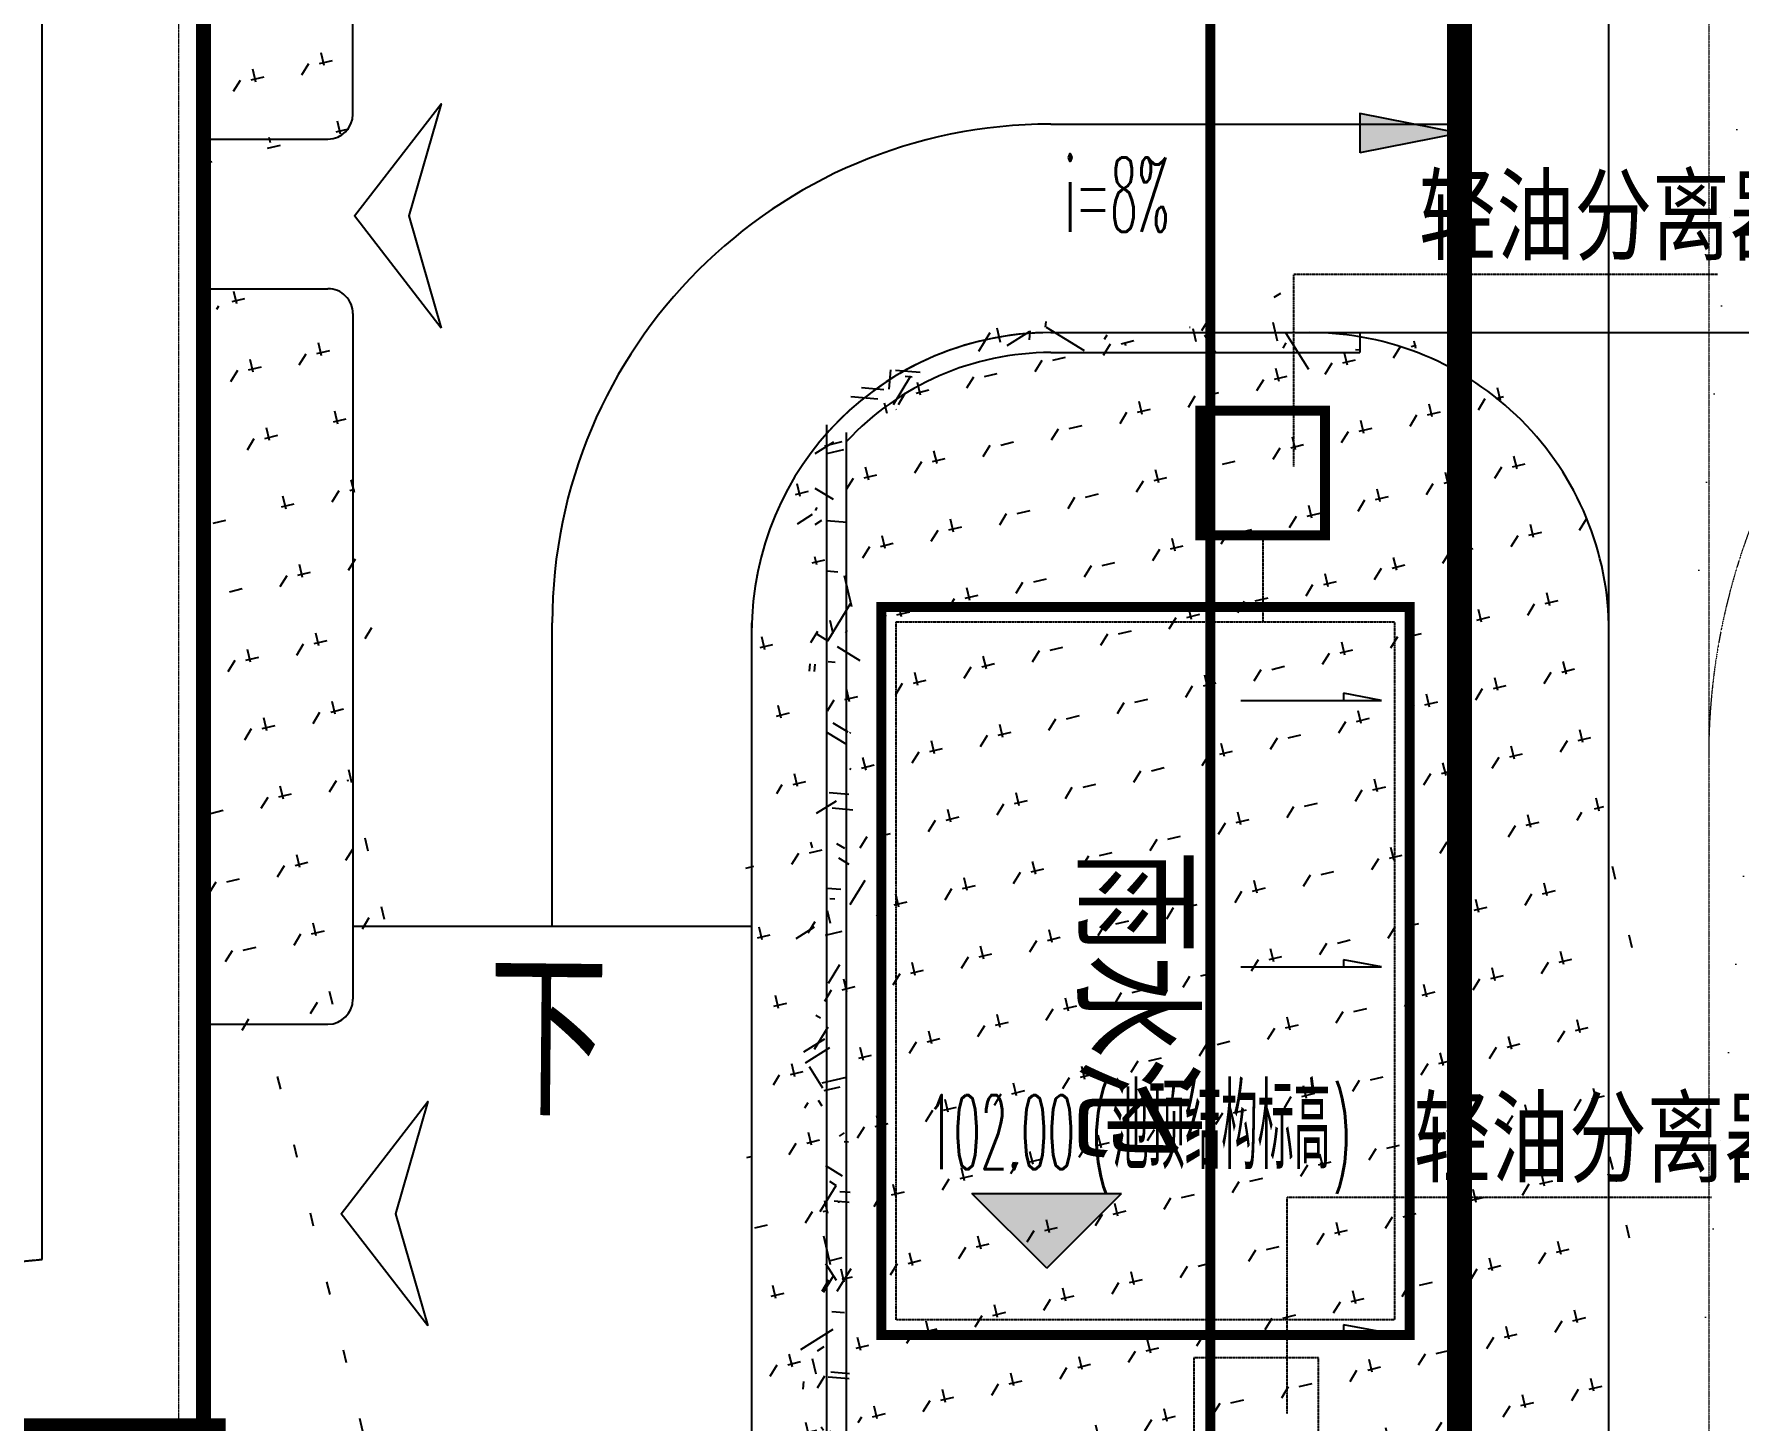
# Model space of a CAD drawing. Header units: metres. Extents: x -330863 to 383137, y -246038 to 314990.
# Drawn here: x 61404 to 95606, y -129653 to -101843 of the extents above; entities that cross this region are included whole.
import ezdxf
from ezdxf.enums import TextEntityAlignment as Align

# ---------------------------------------------------------------- set-up
doc = ezdxf.new("R2010")
doc.units = ezdxf.units.M
for name, pattern in [('CONTINOUS', [0]), ('DASH', [0.35, 0.25, -0.1]), ('DASHED', [1.524, 1.27, -0.254]), ('DOTE', [2.4200000000000004, 2, -0.2, 0.02, -0.2]), ('HIDDEN', [0.375, 0.25, -0.125]), ('X2', [10, 8, -2])]:
    doc.linetypes.add(name, pattern=pattern)
for name, color, linetype in [('-GRASS', 114, 'Continuous'), ('-其他', 7, 'Continuous'), ('-建筑轮廓线', 7, 'Continuous'), ('-总图道路', 7, 'Continuous'), ('-文字', 7, 'Continuous'), ('A-DIM_ELEV', 7, 'Continuous'), ('A-landscape', 41, 'Continuous'), ('A-PUB_TEXT', 7, 'Continuous'), ('DIM_SYMB', 7, 'Continuous'), ('GREEN', 85, 'Continuous'), ('MAP', 251, 'Continuous'), ('S_其它', 7, 'Continuous'), ('S市政接口', 7, 'Continuous'), ('农转用2000坐标', 6, 'Continuous'), ('单元区域外轮廓', 7, 'ByLayer'), ('屋脊线', 7, 'ByLayer'), ('阴影', 8, 'DASHED')]:
    doc.layers.add(name, color=color, linetype=linetype)
for name, color, linetype, lineweight in [('DOTE', 7, 'DOTE', 0), ('SiteLine', 1, 'Continuous', 0), ('X消防车道', 6, 'HIDDEN', 18)]:
    doc.layers.add(name, color=color, linetype=linetype, lineweight=lineweight)
doc.styles.add('_HZTXT', font='simplex.shx', dxfattribs={"width": 0.8, "bigfont": 'hztxt.shx'})
doc.styles.add('_TCH_DIM', font='SIMPLEX.shx', dxfattribs={"width": 0.6, "bigfont": 'GBCBIG.shx'})
pattern_1 = [(58.51223735804372, (-1970228605.701966, -2547630754.377607), (-329.7068443729259, 1372.036813148465), [264.5806599999998, -1731.010149999995]), (13.51223735804375, (-1970228605.701966, -2547630754.377607), (-329.7070690958618, 1372.037748306913), [264.5806599999999, -1146.516149999998]), (103.5122373580437, (-1970228605.701966, -2547630754.377607), (-1372.037748306913, -329.7070690958618), [264.5806599999999, -1146.516149999998])]
pattern_2 = [(328.5121620192327, (-1970228605.701966, -2547630934.377606), (1506.050284478311, 939.1527315207007), [0, -1587.499999999999])]

# ---------------------------------------------------------------- blocks, each defined once
blk = doc.blocks.new('*U0')
at = {"layer": '单元区域外轮廓', "color": 2}
for points in [[(-82799.9985204637, -129651.2471556664, 10100), (65100.00312753022, -129651.2471556664, 10100), (65100.00312753022, -145848.7498986721, 10100), (-82799.9985204637, -145848.7498986721, 10100)], [(-82799.9985204637, -129651.2471556664, 10700), (65100.00312753022, -129651.2471556664, 10700), (65100.00312753022, -145848.7498986721, 10700), (-82799.9985204637, -145848.7498986721, 10700)]]:
    blk.add_polyline3d(points, close=True, dxfattribs=at)
at = {"flags": 1}
for tag in ['ground_elevation', 'unit_id', 'unit_name', 'parapet_height', 'is_enable_parapet']:
    blk.add_attdef(tag, (0, 0), '', height=2.5, dxfattribs=at)
blk = doc.blocks.new('*U5')
at = {"layer": '单元区域外轮廓', "color": 2}
for points in [[(-88499.99999806286, 145848.7498998642, 10100), (88500.00000193714, 145848.7498962879, 10100), (88499.99999828637, -93851.25008583067, 10100), (64899.99999828637, -93851.25008583067, 10100), (64900.60513652861, -129651.2534892559, 10100), (-82500.00165008008, -129651.2389415502, 10100), (-82500.00164881349, -112951.2501013279, 10100), (-88500.00000186266, -112951.2501013279, 10100), (-88499.99999806286, 145848.7498998642, 10100)], [(-88499.99999806286, 145848.7498998642, 10600), (88500.00000193714, 145848.7498962879, 10600), (88499.99999828637, -93851.25008583067, 10600), (64899.99999828637, -93851.25008583067, 10600), (64900.60513652861, -129651.2534892559, 10600), (-82500.00165008008, -129651.2389415502, 10600), (-82500.00164881349, -112951.2501013279, 10600), (-88500.00000186266, -112951.2501013279, 10600), (-88499.99999806286, 145848.7498998642, 10600)]]:
    blk.add_polyline3d(points, close=True, dxfattribs=at)
at = {"flags": 1}
for tag in ['ground_elevation', 'unit_id', 'unit_name', 'parapet_height', 'is_enable_parapet']:
    blk.add_attdef(tag, (0, 0), '', height=2.5, dxfattribs=at)
blk = doc.blocks.new('*U6')
at = {"layer": '屋脊线', "color": 30}
for p, q in [((64900.60513652861, -129651.2534892559, 8900.180561333003), (64899.99999828637, -93851.25008583067, 8900)), ((41004.48789536953, -129651.2511312961, 10100), (64900.60513652861, -129651.2534892559, 8900.180561333003))]:
    blk.add_line(p, q, dxfattribs=at)
at = {"flags": 1}
for tag in ['unit_id', 'unit_name']:
    blk.add_attdef(tag, (0, 0), '', height=2.5, dxfattribs=at)
blk = doc.blocks.new('A$C163D69A9')
at = {"layer": 'S市政接口', "linetype": 'DASH', "ltscale": 0.005}
for p, q in [((230.3606244773837, 99.77867835341021), (223.1092130519682, 95.337124700658)), ((225.1231987383799, 92.04903230024502), (223.1092130518518, 95.337124700658)), ((239.9285232466645, 83.92764610610901), (232.6683900345815, 79.48075028089806)), ((234.9323519764002, 75.7845392776653), (232.6683900345233, 79.48075028089806))]:
    blk.add_line(p, q, dxfattribs=at)
at = {"layer": 'S市政接口', "linetype": 'DASH', "ltscale": 0.005, "const_width": 0.2}
blk.add_lwpolyline([(226.3767322268104, 91.20258273091171), (225.07094328932, 93.33446341473608), (222.939060677425, 92.02866645390169), (224.2448465682683, 89.8967907447368), (226.3767322275089, 91.20258272998034)], dxfattribs=at)
blk.add_lwpolyline([(228.3180407715845, 90.70828605117276), (228.5738660882344, 90.86498132068665), (236.1997025421588, 78.41481592459604), (227.1605413642246, 72.87824973184615), (219.5347049097181, 85.3284151274711)], close=True, dxfattribs=at)
at = {"layer": 'S市政接口', "linetype": 'DASH', "ltscale": 0.005}
blk.add_lwpolyline([(228.4747360414476, 90.45246073463932), (235.7871819561115, 78.51394597161561), (227.2596714109532, 73.29077031789346), (219.9472254957071, 85.22928508045152)], close=True, dxfattribs=at)
for points in [[(225.3107893979176, 90.54968673735857), (226.2172686514095, 89.06974198622629)], [(236.1858854647726, 74.93808970786631), (234.8800965273404, 77.06997039169073), (232.7482139154454, 75.76417343085632), (234.0539998062886, 73.63229772169144), (236.1858854655293, 74.93808970693499)]]:
    blk.add_lwpolyline(points, dxfattribs=at)
at = {"layer": 'S市政接口', "width": 0.8}
for p in [(227.9354003690532, 99.72710438305513), (237.5041268583154, 83.8997000819072)]:
    blk.add_text('轻油分离器', height=1.5, rotation=31.48783799715286, dxfattribs=at).set_placement(p, align=Align.MIDDLE)
blk.add_text('雨水池', height=2, rotation=301.487837993977, dxfattribs=at).set_placement((225.6206797787454, 83.33891512826084, -3.445151650393928))
at = {"layer": 'S市政接口', "linetype": 'DASH', "ltscale": 0.005, "flags": 1}
for tag, p in [('UNIT', (-40.65508795378264, 255.7747606793419)), ('SPEC', (-40.65493125846842, 255.7745048538782)), ('WHAT', (-40.65477456321239, 255.7742490284145))]:
    blk.add_attdef(tag, p, '', height=0.0003, rotation=31.48782742150578, dxfattribs=at)

msp = doc.modelspace()

# ---------------------------------------------------------------- hatches: boundary and pattern name
at = {"layer": '-GRASS'}
h = msp.add_hatch(dxfattribs=at)
h.set_pattern_fill('GRASS', color=256, scale=500, angle=-31.48783798076735)
h.set_pattern_definition([(58.51216201923266, (-1970228605.701966, -2547630934.377606), (-329.7050402672918, 1372.037246682207), [264.5806600000001, -1731.010149999999]), (13.51216201923265, (-1970228605.701966, -2547630934.377606), (-329.7052649889981, 1372.038181840949), [264.58066, -1146.516149999998]), (103.5121620192325, (-1970228605.701966, -2547630934.377606), (-1372.038181840949, -329.7052649889981), [264.5806599999999, -1146.516149999997])])
h.paths.add_polyline_path([(67800.00147962943, -130428.7499024719, 0.4142135624054597), (67300.0014794548, -129928.7499024719), (65100.00147955958, -129928.7499024719), (65100.00147955958, -137528.7189859152), (67300.00147933837, -137528.7189859152, 0.414213562377406), (67800.00147933839, -137028.7189863808)])
h.paths.add_polyline_path([(64800.00147986226, -121878.7499059178), (67300.00148003688, -121878.7499040551, 0.4142215948885977), (67800.00147962943, -121378.7361889332), (67800.00147974584, -107628.5467844642, 0.4142066711961374), (67300.00147962943, -107128.558548931), (64800.0014801533, -107128.5585507937)])
h.paths.add_polyline_path([(71500.00148016494, -99828.74986931682, 0.4142215950678219), (72000.00148016494, -99328.73615652321), (72000.00148045598, -94028.74988393858), (64800.00148032791, -94028.74988393858), (64800.0014801533, -104128.5585512593), (67300.0014801533, -104128.558548931, 0.414221594780961), (67800.00147997867, -103628.5448356718), (67800.00148003688, -99828.74986931682)])
h.paths.add_polyline_path([(77250.00148028135, -99328.76358117908, 0.4142055296727235), (77750.00147981569, -99828.74986931682), (80550.00147997867, -99828.74986931682, 0.414221595197401), (81050.00148003687, -99328.73615652321), (81050.00147986226, -94028.74988393858), (77250.00148004852, -94028.74988393858)])
at = {"layer": '-其他', "linetype": 'CONTINOUS'}
h = msp.add_hatch(color=256, dxfattribs=at)
h.dxf.hatch_style = 1
h.paths.add_polyline_path([(90000.03836502088, -103828.7498958595), (88003.68418754311, -104225.3832088969), (88003.68418754311, -103432.1165837534)])
at = {"layer": 'A-DIM_ELEV', "linetype": 'Continuous'}
msp.add_hatch(color=256, dxfattribs=at).paths.add_polyline_path([(81719.39192462247, -126592.2446458787), (80219.39192462245, -125092.2446463443), (83219.39192456426, -125092.2446463443)])
at = {"layer": 'A-landscape', "linetype": 'Continuous'}
h = msp.add_hatch(dxfattribs=at)
h.set_pattern_fill('毛石砌体', color=256, scale=299.9999999999999, angle=-31.48776264195623, style=0)
h.set_pattern_definition([(328.5122373580438, (-1970227838.225398, -2547631224.462406), (6187.806834028878, 1486.958837609646), [1349.999999999995, -3149.999999999999]), (328.5122373580438, (-1970225300.753297, -2547632250.978522), (6187.806834028878, 1486.958837609646), [1124.999999999998, -3374.999999999996]), (328.5122373580438, (-1970225375.101238, -2547631941.588179), (6187.806834028878, 1486.958837609646), [899.9999999999992, -3599.999999999995]), (328.5122373580438, (-1970225938.71009, -2547630277.115271), (6187.806834028878, 1486.958837609646), [674.9999999999995, -674.9999999999995, 899.9999999999992, -2249.999999999996]), (328.5122373580438, (-1970225821.188889, -2547630085.246129), (6187.806834028878, 1486.958837609646), [899.9999999999992, -224.9999999999999, 1124.999999999998, -2249.999999999996]), (328.5122373580438, (-1970227077.926365, -2547628260.078763), (6187.806834028878, 1486.958837609646), [1124.999999999998, -3374.999999999996]), (328.5122373580438, (-1970223314.891473, -2547630301.11242), (6187.806834028878, 1486.958837609646), [1124.999999999998, -3374.999999999996]), (58.51223735804372, (-1970228135.617166, -2547629986.901039), (-1486.958837609646, 6187.806834028878), [674.9999999999994, -3824.999999999996]), (58.51223735804372, (-1970225797.191742, -2547627461.427512), (-1486.958837609646, 6187.806834028878), [450, -4049.999999999996]), (58.51223735804372, (-1970227838.225398, -2547631224.462406), (-1486.958837609646, 6187.806834028878), [674.9999999999994, -3824.999999999996]), (58.51223735804372, (-1970225339.105517, -2547628005.860254), (-1486.958837609646, 6187.806834028878), [224.9999999999999, -4274.999999999994]), (58.51223735804372, (-1970226087.405974, -2547629658.334587), (-1486.958837609646, 6187.806834028878), [674.9999999999994, -3824.999999999996]), (58.51223735804372, (-1970226526.31609, -2547631236.46098), (-1486.958837609646, 6187.806834028878), [1124.999999999997, -3374.999999999995]), (58.51223735804372, (-1970224497.281007, -2547628785.335394), (-1486.958837609646, 6187.806834028878), [674.9999999999994, -3824.999999999996]), (58.51223735804372, (-1970225053.712323, -2547630555.330929), (-1486.958837609646, 6187.806834028878), [899.9999999999991, -3599.999999999995]), (58.51223735804372, (-1970224861.84318, -2547630672.852128), (-1486.958837609646, 6187.806834028878), [899.9999999999991, -3599.999999999995]), (58.51223735804372, (-1970225535.795697, -2547632634.716805), (-1486.958837609646, 6187.806834028878), [450, -4049.999999999996]), (58.51223735804372, (-1970224607.624672, -2547632411.67298), (-1486.958837609646, 6187.806834028878), [1124.999999999997, -3374.999999999995]), (13.51223735804375, (-1970227986.921282, -2547630605.681722), (2350.423994265529, 3837.382829380015), [1909.187999999995, -4454.772899999999]), (13.51223735804375, (-1970227485.661798, -2547630648.854981), (2350.423994265529, 3837.382829380015), [954.5939999999998, -5409.366899999998]), (13.51223735804375, (-1970224466.106323, -2547629595.98522), (2350.423994265529, 3837.382829380015), [1272.792149999999, -5091.168599999996]), (13.51223735804375, (-1970224348.585123, -2547629404.116078), (2350.423994265529, 3837.382829380015), [954.5939999999998, -5409.366899999998]), (103.5122373580437, (-1970225926.711516, -2547628965.205963), (-3837.382829380015, 2350.423994265529), [318.1994999999999, -6045.761399999998]), (103.5122373580437, (-1970227986.921282, -2547630605.681722), (-3837.382829380015, 2350.423994265529), [636.3944999999999, -5727.566399999997]), (103.5122373580437, (-1970226130.579231, -2547630159.594071), (-3837.382829380015, 2350.423994265529), [636.3944999999999, -5727.566399999997]), (103.5122373580437, (-1970224583.627523, -2547629787.854362), (-3837.382829380015, 2350.423994265529), [636.3944999999999, -5727.566399999997]), (103.5122373580437, (-1970222962.327873, -2547629725.504994), (-3837.382829380015, 2350.423994265529), [954.5939999999998, -5409.366899999998]), (103.5122373580437, (-1970223079.849072, -2547629917.374136), (-3837.382829380015, 2350.423994265529), [636.3944999999999, -5727.566399999997]), (103.5122373580437, (-1970223036.675815, -2547629416.114653), (-3837.382829380015, 2350.423994265529), [636.3944999999999, -5727.566399999997]), (103.5122373580437, (-1970226303.272264, -2547632164.632005), (-3837.382829380015, 2350.423994265529), [954.5939999999998, -5409.366899999998]), (355.0772885580437, (-1970223741.803014, -2547630567.329502), (3837.382818168541, -2350.42398528727), [503.0999999999999, -9559.205699999997]), (355.0772885580437, (-1970225288.754722, -2547630939.069212), (3837.382818168541, -2350.42398528727), [503.0999999999999, -9559.205699999997]), (355.0772885580437, (-1970225926.711516, -2547628965.205963), (3837.382818168541, -2350.42398528727), [1006.199999999997, -9056.105699999998]), (355.0772885580437, (-1970225147.236374, -2547628123.381453), (3837.382818168541, -2350.42398528727), [1006.199999999997, -9056.105699999998]), (355.0772885580437, (-1970225734.842374, -2547629082.727163), (3837.382818168541, -2350.42398528727), [1006.199999999997, -9056.105699999998]), (355.0772885580437, (-1970222962.327873, -2547629725.504994), (3837.382818168541, -2350.42398528727), [1006.199999999997, -9056.105699999998]), (355.0772885580437, (-1970227783.053566, -2547629411.293614), (3837.382818168541, -2350.42398528727), [1509.344999999999, -8552.9607]), (355.0772885580437, (-1970227665.532366, -2547629219.424472), (3837.382818168541, -2350.42398528727), [1509.344999999999, -8552.9607]), (355.0772885580437, (-1970226725.362767, -2547627684.471338), (3837.382818168541, -2350.42398528727), [1509.344999999999, -8552.9607]), (31.94718617804375, (-1970224924.192549, -2547629051.552479), (2351.338415779578, 3837.953054879803), [503.0999999999996, -9559.199999999992]), (31.94718617804375, (-1970223314.891473, -2547630301.11242), (2351.338415779578, 3837.953054879803), [503.0999999999996, -6036.599999999995, 1006.199999999996, -2515.499999999997]), (31.94718617804375, (-1970223933.672156, -2547630449.808303), (2350.423982255934, 3837.382824745177), [1006.199999999996, -9056.105699999995]), (31.94718617804375, (-1970226001.059457, -2547628655.81562), (2350.423982255934, 3837.382824745177), [1006.199999999996, -9056.105699999995]), (31.94718617804375, (-1970226192.928599, -2547628538.29442), (2350.423982255934, 3837.382824745177), [1006.199999999996, -9056.105699999995]), (31.94718617804375, (-1970224614.802207, -2547628977.204537), (2350.423982255934, 3837.382824745177), [1509.344999999998, -8552.960699999992]), (85.07728855804373, (-1970226161.753916, -2547629348.944246), (2350.423985287269, 3837.382818168541), [503.0999999999998, -9559.205699999997]), (85.07728855804373, (-1970223902.497472, -2547631260.458129), (2350.423985287269, 3837.382818168541), [503.0999999999998, -9559.205699999997]), (85.07728855804373, (-1970225375.101238, -2547631941.588179), (2350.423985287269, 3837.382818168541), [1006.199999999997, -9056.105699999996]), (85.07728855804373, (-1970225449.449179, -2547631632.197837), (2350.423985287269, 3837.382818168541), [1006.199999999997, -9056.105699999996]), (85.07728855804373, (-1970223420.414098, -2547629181.072252), (2350.423985287269, 3837.382818168541), [1006.199999999997, -9056.105699999996]), (85.07728855804373, (-1970227665.532366, -2547629219.424472), (2350.423985287269, 3837.382818168541), [1006.199999999997, -9056.105699999996]), (85.07728855804373, (-1970226687.010548, -2547631929.589606), (2350.423985287269, 3837.382818168541), [1509.344999999996, -8552.960699999998]), (121.9471861780437, (-1970223933.672156, -2547630449.808303), (-3837.382824745177, 2350.423982255937), [1006.199999999997, -9056.105699999998]), (121.9471861780437, (-1970223859.324214, -2547630759.198645), (-3837.382824745177, 2350.423982255937), [1006.199999999997, -9056.105699999998]), (121.9471861780437, (-1970227912.57334, -2547630915.072064), (-3837.382824745177, 2350.423982255937), [503.0999999999998, -9559.205699999997]), (121.9471861780437, (-1970225821.188889, -2547630085.246129), (-3837.382824745177, 2350.423982255937), [503.0999999999998, -9559.205699999997]), (121.9471861780437, (-1970224348.585123, -2547629404.116078), (-3837.382824745177, 2350.423982255937), [503.0999999999998, -9559.205699999997])])
h.paths.add_polyline_path([(88000.0014799321, -108048.74989653), (88000.00148004854, -107648.7498961575), (81800.0014800369, -107648.7498961575, 0.2152504370203009), (77300.00148003688, -109680.1229294576), (77300.00147933837, -149448.7499038875), (77700.00147976913, -149848.7499037944), (77700.00148064224, -109834.3036713265, -0.2083023008858543), (81800.00148032792, -108048.74989653)])
at = {"layer": 'GREEN', "linetype": 'Continuous'}
h = msp.add_hatch(dxfattribs=at)
h.set_pattern_fill('GRASS', color=256, scale=500, angle=-31.48776264195623, style=0)
h.set_pattern_definition(pattern_1)
h.paths.add_polyline_path([(89999.93386864895, -108452.5584115833, 0.0892704319469387), (88000.00148004854, -107732.6700858026), (88000.0014799321, -108048.74989653), (81800.00148032792, -108048.74989653, 0.2083023008858543), (77700.00148064224, -109834.3036713265), (77700.00147976913, -149848.7499037944), (86999.96556592172, -149848.7499037944, 0.1316532456393497), (89999.9808490416, -149044.8935025558)])
h.paths.add_polyline_path([(89999.93386864895, -108452.5584115833), (89999.9808490416, -149044.8935025558, 0.2679484043317326), (92999.96556621278, -143848.7499037944), (93000.00147964107, -113648.7570040114, 0.2679529975630834)])
h = msp.add_hatch(dxfattribs=at)
h.set_pattern_fill('GRASS', color=256, scale=500, angle=-31.48776264195623, style=0)
h.set_pattern_definition(pattern_1)
h.paths.add_polyline_path([(67800.00147910556, -145848.7499023974), (67800.00147904735, -144298.749900721, 0.4142135623415382), (67300.00147922197, -143798.7498988584), (65100.00147944316, -143798.7498988584), (65100.00147932674, -145848.7499023974), (43475.00147932675, -145848.7499023974), (43475.00147891929, -149448.7499015592), (77300.00147922197, -149448.7499038875), (77300.00148003688, -109680.1229024492, 0.1826779823105794), (75800.00148003688, -113648.8002346083), (75800.00147922197, -145848.7499023974)])
at = {"layer": 'X消防车道'}
h = msp.add_hatch(dxfattribs=at)
h.set_pattern_fill('DOTS', color=8, scale=1000, angle=-31.48783798076735)
h.set_pattern_definition(pattern_2)
h.paths.add_polyline_path([(-93210.31932864338, -143669.9816289544, 0.388696347810305), (-80260.50890044775, -155528.7499007024), (-29868.25021682074, -155528.749902565, 0.0729934230257984), (-27282.11924788542, -155149.1864708438), (-24812.54212517292, -154408.3133338205, -0.0729934230209538), (-22226.41115623759, -154028.7499007024), (83399.93261551949, -154028.749902565, -0.414215405250258), (92399.99996935017, -163028.7391755916), (92400.01187910326, -173021.7107695714), (96400.0120633305, -173176.2576506659), (96399.99996935017, -163028.7344095483, 0.4142203272388091), (83399.6842201473, -150028.7499058246), (-22813.48650954664, -150028.749903962, 0.0729934230411844), (-25399.61747935508, -150408.3133356832), (-27869.19458594406, -151149.1864689812, -0.0729934230362219), (-30455.32555586891, -151528.7499007024), (-80260.50890015671, -151528.7499007024, -0.3886976849728412), (-89225.76594498008, -143318.7917464599), (-114666.7633144511, 145381.2082974985, -0.4401982675162612), (-105701.5062695695, 155171.2501437217), (85999.68118983321, 155171.2501404621, -0.414210992521494), (94999.68118930935, 146171.3291063718, -0.1414481113697162), (96999.68118965859, 153099.4533711858, 0.2576703992202549), (85999.5199388382, 159171.2501390651), (-105701.6028190823, 159171.2501441874, 0.4401960510058327), (-118651.3220010651, 145030.0785886869)])
h = msp.add_hatch(dxfattribs=at)
h.set_pattern_fill('DOTS', color=8, scale=1000, angle=-31.48783798076735)
h.set_pattern_definition(pattern_2)
h.paths.add_polyline_path([(94999.96785966096, -94328.76540471968, 0.2576670919956277), (101071.7777245174, -105328.7581584861, -0.1414496603239183), (107999.9785736803, -103328.749910639, -0.4142135619288426), (98999.96785965814, -94328.76063855557), (98999.68118896143, 146171.384773942, 0.1414470194124305), (96999.68118983672, 153099.453370455, 0.1414526490778906), (94999.68119002762, 146171.0977739098)])
h.paths.add_polyline_path([(107999.6811893942, 159171.2501390651), (85999.52387274877, 159171.2501395101, -0.2576703185541217), (96999.68118983672, 153099.453370455, -0.2576670923394895)])
h = msp.add_hatch(dxfattribs=at)
h.set_pattern_fill('DOTS', color=8, scale=1000, angle=-31.48783798076735)
h.set_pattern_definition(pattern_2)
h.paths.add_polyline_path([(94999.96785966096, -94328.76540471968), (94999.9940661001, -116329.4021767327, -0.2576801514051906), (101071.7777245174, -105328.7581584861, -0.2576670919956278)])
h = msp.add_hatch(dxfattribs=at)
h.set_pattern_fill('DOTS', color=8, scale=1000, angle=-31.48783798076735)
h.set_pattern_definition(pattern_2)
h.paths.add_polyline_path([(98534.38422142295, -144476.9089788385, -0.2207484076320805), (91458.1223316514, -152827.442927584, -0.2294638607366327), (96399.99996964121, -163028.7344095483), (96399.98924383197, -154028.7499007024)])
h.paths.add_polyline_path([(99000.02348714275, -141028.7344137393), (98999.9940498406, -116328.7606377341, -0.4142135627720016), (107999.9833355564, -107328.7499107607, -0.1414496603186405), (101071.7777248379, -105328.758159019, 0.257667092739482), (94999.9940498406, -116328.7654047087), (95000.02348708455, -141028.7391807139, -0.4142139114512186), (86000.02348708455, -150028.7499058246), (83399.68300005654, -150028.7499058246, -0.1687199031055595), (91458.1223316514, -152827.442927584, 0.2923006995860707)])
edge = h.paths.add_edge_path()
edge.add_line((111441.9339066395, -107328.7499107607), (111441.9339069305, -103328.7499107607))
edge.add_line((111441.9339069305, -103328.7499107607), (107999.9940505391, -103328.7499107607))
edge.add_arc((107999.9940512376, -116328.749914486), 13000.00000300445, 90.00000000356187, 122.204295707943)
edge.add_arc((107999.9678587215, -94328.7499140203), 12999.99999692859, 237.7958407026777, 269.9999999991868)
edge.add_line((107999.9678585469, -107328.7499107607), (111441.9339066395, -107328.7499107607))

# ---------------------------------------------------------------- linework, layer by layer
at = {"layer": '-其他', "linetype": 'CONTINOUS'}
for p, q in [((81800.00148032792, -103648.7498961575, 10100), (90000.0383651373, -103648.7498961575, 10100)), ((90000.03836502088, -103828.7498958595, 10100), (88003.68418725207, -104225.3832088969, 10100)), ((71800.00147974584, -119740.7499023899, 10100), (71800.00147997867, -113648.7498956919, 10100))]:
    msp.add_line(p, q, dxfattribs=at)
at = {"layer": '-其他', "linetype": 'CONTINOUS', "elevation": 10100}
msp.add_lwpolyline([(90000.0383651373, -103828.7498958595), (88003.68418754311, -103432.1165837534), (88003.68418754311, -104225.3832088969)], dxfattribs=at)
at = {"layer": '-其他', "linetype": 'CONTINOUS'}
msp.add_arc((81800.0014800369, -113648.7498975545, 10100), 9999.99999978536, 90.00000000333505, 180, dxfattribs=at)
at = {"layer": '-建筑轮廓线', "const_width": 300, "elevation": 10100}
msp.add_lwpolyline([(88500.00148354098, 145851.2500959262), (-88499.99851645902, 145851.2500991858), (-88499.99852024252, -112948.7499006279), (-82499.99852018431, -112948.7499006279), (-82499.99852035893, -129748.7499009073), (-82799.99852034729, -129748.7499009073), (-82799.9985204637, -145848.7499005347), (65100.00147932674, -145848.7499023974), (65100.00147955958, -129748.7499027699), (64800.00147962942, -129748.7499027699), (64800.00148032791, -93848.74988470227), (88500.00148004852, -93848.74988563359)], close=True, dxfattribs=at)
msp.add_lwpolyline([(65100.00147955958, -129748.7499027699), (-82499.99852018431, -129748.7499009073)], dxfattribs=at)
at = {"layer": '-总图道路'}
for p, q in [((67800.00147974584, -103448.5585496947, 10100), (67800.00147997867, -99648.74986961484, 10100)), ((64800.0014801533, -103948.5585515573, 10100), (67300.00147974586, -103948.5585496947, 10100)), ((64800.0014801533, -106948.558550626, 10100), (67300.00148003688, -106948.5585487634, 10100)), ((67800.00147974584, -107448.5585487634, 10100), (67800.00147962943, -121198.7499038875, 10100)), ((81800.00147974586, -107828.7498688511, 10100), (87000.00147975748, -107828.7498688511, 10100)), ((75800.00148003688, -113648.7498696148, 10100), (75800.00147922197, -145848.7499023974, 10100)), ((64800.00147962942, -121698.7499038875, 10100), (67300.00147962943, -121698.7499038875, 10100))]:
    msp.add_line(p, q, dxfattribs=at)
at = {"layer": '-总图道路', "linetype": 'Continuous'}
msp.add_line((88000.00148028135, -107828.7498958595, 10100), (107000.0015189312, -107828.7498977221, 10100), dxfattribs=at)
at = {"layer": '-总图道路', "elevation": 10100}
msp.add_lwpolyline([(43025.00147890765, -149848.7499023974), (86000.00147195766, -149848.7498958781, 0.4142135623365073), (93000.00147213228, -142848.7498977408), (93000.00147981569, -113648.7509755604)], format="xyb", dxfattribs=at)
at = {"layer": '-总图道路'}
for centre, radius, start, end in [((67300.00148003688, -103448.5585496947, 10100), 500, 269.9999979756226, 359.9999894345511), ((67300.00147974586, -107448.5585487634, 10100), 500, 359.9999894345511, 89.99999797562265), ((81800.00147974586, -113828.7498693168, 10100), 6000, 89.99999797562265, 179.9999894345511), ((87000.00147975748, -113828.7498693168, 10100), 6000, 359.9999894345511, 89.99999797562265), ((67300.00147962943, -121198.7499038875, 10100), 500, 269.9999979756226, 359.9999894345511)]:
    msp.add_arc(centre, radius, start, end, dxfattribs=at)
for p, q in [((93000.00147981569, -113828.750974331, 10100), (93000.00148004854, -93828.74986931682, 10100)), ((90000.0383651373, -99411.30949772894, 10100), (90000.03836484626, -108246.190299578, 10100)), ((75800.00148032792, -119740.7499023899, 10100), (67800.00147997867, -119740.7499023899, 10100))]:
    msp.add_line(p, q)
at = {"layer": 'A-DIM_ELEV', "linetype": 'Continuous'}
for p, q in [((81719.39192462247, -126592.2446458787, 10100), (80219.39192462245, -125092.2446463443, 10100)), ((80219.39192462245, -125092.2446463443, 10100), (83219.39192456426, -125092.2446463443, 10100)), ((81719.39192462247, -126592.2446458787, 10100), (83219.39192456426, -125092.2446463443, 10100))]:
    msp.add_line(p, q, dxfattribs=at)
at = {"layer": 'A-landscape', "linetype": 'Continuous'}
for p, q in [((81800.00148032792, -107828.7498958595, 10100), (88000.0014799321, -107828.7498958595, 10100)), ((88000.00148028135, -107828.7498958595, 10100), (88000.00148028135, -108228.749897629, 10100)), ((81800.00148032792, -108228.7498957664, 10100), (88000.0014799321, -108228.749897629, 10100)), ((77300.0014801533, -109680.1229294576, 10099.99999999997), (77300.00147933837, -149448.7499038875, 10100)), ((77700.00147976913, -149848.7499037944, 10100), (77700.00148064224, -109834.3036713265, 10100))]:
    msp.add_line(p, q, dxfattribs=at)
for radius, end in [(6000, 138.5903779010727), (5599.999999999998, 137.0663394195525)]:
    msp.add_arc((81800.0014800369, -113828.7498958595, 10099.99999999997), radius, 90.00000000333505, end, dxfattribs=at)
at = {"layer": 'DIM_SYMB', "linetype": 'Continuous'}
for p, q in [((85611.4163709013, -115203.693180643, 10100), (88434.19362942455, -115203.6899144947, 10100)), ((88434.19362942455, -115203.6899144947, 10100), (87674.87646593014, -115062.2736958973, 10100)), ((87674.87646593014, -115062.2736958973, 10100), (87674.87662955189, -115203.6907927319, 10100)), ((85611.4225528459, -120545.280313883, 10100), (88434.19981125277, -120545.2770458721, 10100)), ((88434.19981125277, -120545.2770458721, 10100), (87674.88264764193, -120403.8608277403, 10100)), ((87674.88264764193, -120403.8608277403, 10100), (87674.88281138008, -120545.2779245749, 10100)), ((85611.43102712464, -127867.9975292831, 10100), (88434.20828564791, -127867.9942640662, 10100)), ((88434.20828564791, -127867.9942640662, 10100), (87674.89112203708, -127726.5780445375, 10100)), ((87674.89112203708, -127726.5780445375, 10100), (87674.89128583344, -127867.9951413721, 10100))]:
    msp.add_line(p, q, dxfattribs=at)
at = {"layer": 'DOTE', "ltscale": 0.0015}
msp.add_line((64300.00147957121, -93348.74986886978, 10100), (64300.00147933839, -145248.7499027699, 10100), dxfattribs=at)
at = {"layer": 'MAP', "linetype": 'Continuous', "elevation": 10100, "flags": 128}
msp.add_lwpolyline([(89999.5778341568, 198988.8426653854), (-123977.9142581951, 194083.5166710242), (-92775.77438176145, -159992.9235315136), (90000.00148703344, -167056.3588061556)], close=True, dxfattribs=at)
at = {"layer": 'S_其它', "elevation": 10100.00004182862}
for points in [[(69574.07012263779, -107738.1505995032), (67832.19439253211, -105488.1503261601), (69574.07012287062, -103238.1504905385), (68920.86670427583, -105488.1505659756), (69574.07012263779, -107738.1505995032)], [(69305.0363939465, -127748.6832906467), (67563.1606637826, -125498.6830173035), (69305.03639412113, -123248.6831826133), (68651.83297575917, -125498.6832575847), (69305.0363939465, -127748.6832906467)]]:
    msp.add_lwpolyline(points, dxfattribs=at)
at = {"layer": 'SiteLine', "linetype": 'DOTE', "ltscale": 10, "elevation": 10100}
msp.add_lwpolyline([(111441.9339060574, -167884.2618463747), (95245.3717978229, -167258.4798357636), (90000.00148621853, -167055.8164346218), (89999.5778341568, 198988.8426653854), (111441.9339115289, 199481.1952572129)], dxfattribs=at)
at = {"layer": 'X消防车道', "color": 8, "ltscale": 0.01}
msp.add_line((94999.68118983321, 146171.2608660385, 10100), (95000.02348714275, -141028.7391793169, 10100), dxfattribs=at)
for centre, radius, start, end in [((107999.9678595364, -94328.74991076067, 10100), 12999.99999988471, 180.0000682752113, 270.0000000033351), ((107999.994049666, -116328.7499107607, 10100), 12999.99999992938, 90.00000000333505, 180.0000682752113)]:
    msp.add_arc(centre, radius, start, end, dxfattribs=at)
at = {"layer": '农转用2000坐标', "color": 1, "linetype": 'DASH', "ltscale": 0.01, "const_width": 500, "elevation": 10100}
msp.add_lwpolyline([(89999.5778341568, 198988.8426653854), (-123977.9142581951, 194083.5166710242), (-92775.77438176145, -159992.9235315136), (90000.00148703344, -167056.3588061556)], close=True, dxfattribs=at)
at = {"layer": '农转用2000坐标', "color": 5, "linetype": 'X2', "ltscale": 0.001, "const_width": 200, "elevation": 10100}
msp.add_lwpolyline([(84999.5837552729, 193872.906665951), (-118528.8170893304, 189207.1208154596), (-88181.69460986741, -155166.7311208509), (84999.99547226122, -161859.3995187618)], close=True, dxfattribs=at)
at = {"layer": '单元区域外轮廓', "elevation": 10100}
msp.add_lwpolyline([(-88499.99999807682, 145848.749899473), (88500.00000192318, 145848.7498962134), (88499.99999825611, -93851.25008581208), (64899.99999822117, -93851.25008581208), (64900.60513641452, -129651.2534896098), (-82500.00165018484, -129651.2389414198), (-82500.0016488461, -112951.250101272), (-88500.00000186032, -112951.250101272), (-88499.99999807682, 145848.749899473)], dxfattribs=at)
msp.add_lwpolyline([(-82799.9985204637, -129651.247155685), (65100.00312753487, -129651.247155685), (65100.00312753487, -145848.7498986721), (-82799.9985204637, -145848.7498986721)], close=True, dxfattribs=at)
at = {"layer": '阴影', "linetype": 'DASHED'}
msp.add_polyline3d([(64846.19140625, -129642.421875, 8903.912353515625), (41006.5234375, -129642.44140625, 10100.89721679688), (41006.5234375, -128431.650390625, 10100.89660644531), (41304.521484375, -128350.9375, 10085.93200683594), (61568.232421875, -126413.671875, 9068.479003906252), (61568.203125, -90735.98632812499, 9068.311767578123), (64771.66015625, -90413.125, 8907.443847656252), (64846.19140625, -129642.421875, 8903.912353515625)], close=True, dxfattribs=at)

# ---------------------------------------------------------------- block references
at = {"layer": 'S市政接口', "xscale": 1000, "yscale": 1000, "zscale": 1000, "rotation": 328.5121620192327}
msp.add_blockref('A$C163D69A9', (-153376.9796666433, -71425.8133045584, 10100), dxfattribs=at)
at = {"layer": '单元区域外轮廓'}
for name in ['*U5', '*U0']:
    msp.add_blockref(name, (0, 0), dxfattribs=at)
at = {"layer": '屋脊线'}
msp.add_blockref('*U6', (0, 0), dxfattribs=at)

# ---------------------------------------------------------------- texts
at = {"layer": '-文字', "linetype": 'Continuous', "style": '_HZTXT', "width": 0.8}
msp.add_text('下', height=2999.999999999998, rotation=359.4565133240033, dxfattribs=at).set_placement((70503.75474011758, -123515.0752745755, 10100))
at = {"layer": 'A-PUB_TEXT', "linetype": 'Continuous', "style": '_TCH_DIM'}
for s, height, width, p in [('池顶结构标高', 1687.943262411347, 0.6, (83033.41535252053, -124605.3527815454, 10100)), ('102.00', 1487.5, 0.4235294117647059, (79313.41535254847, -124605.3527815454, 10100)), ('(', 1487.5, 0.4235294117647059, (82613.41535253682, -124605.3527815454, 10100)), (')', 1487.5, 0.4235294117647059, (87456.81960793678, -124605.3527815454, 10100))]:
    msp.add_text(s, height=height, dxfattribs=dict(at, width=width)).set_placement(p)
at = {"layer": 'DIM_SYMB', "color": 7, "linetype": 'Continuous', "style": '_TCH_DIM', "width": 0.4235294117647059}
msp.add_text('i=8%', height=1487.5, dxfattribs=at).set_placement((82080.41947783437, -105806.6097845509, 10100))

doc.saveas('drawing.dxf')
